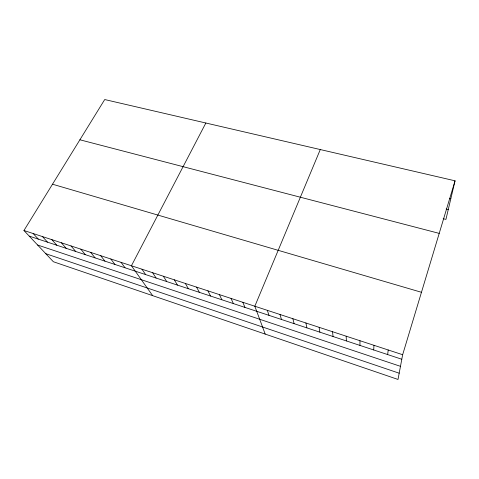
<?xml version="1.0" encoding="UTF-8"?>
<svg xmlns="http://www.w3.org/2000/svg" width="479" height="479" viewBox="0 0 479 479"><rect width="100%" height="100%" fill="white"/><g stroke="black" fill="none" stroke-linecap="round" stroke-linejoin="round"><path stroke-width="0.72" d="M359.957 345.413L359.969 340.719M373.704 349.957L373.985 345.311M387.649 354.568L388.212 349.981M455.05 180.817L402.653 354.717L398.013 379.452L53.349 261.726L23.95 230.507L104.715 99.548L455.05 180.817L445.937 219.394L443.171 218.693M320.283 149.556L254.828 306.231L265.204 334.091M205.856 123.007L131.432 265.761L152.651 295.645M449.416 198.48L450.799 198.815M446.129 209.012L448.266 209.539M79.897 139.79L439.213 233.381M52.504 184.211L421.46 292.292M23.95 230.507L402.653 354.717M29.237 236.123L401.803 359.244M37.602 245.008L400.474 366.333M45.792 253.702L399.187 373.195M33.147 233.524L38.32 239.123M42.451 236.572L47.505 242.158M51.864 239.662L56.797 245.23M61.39 242.787L66.204 248.338M71.036 245.949L75.718 251.481M80.795 249.152L85.346 254.666M90.675 252.391L95.087 257.882M100.68 255.672L104.955 261.145M110.805 258.989L114.936 264.444M121.055 262.354L125.037 267.779M141.946 269.204L145.628 274.587M152.585 272.695L156.112 278.048M163.369 276.233L166.728 281.556M174.284 279.814L177.481 285.113M185.343 283.442L188.367 288.711M196.552 287.119L199.396 292.352M207.898 290.837L210.562 296.046M219.4 294.609L221.879 299.782M231.052 298.435L233.339 303.572M242.859 302.309L244.949 307.41M267.33 310.332L269 315.356M280.005 314.487L281.454 319.469M292.861 318.703L294.082 323.648M305.901 322.984L306.889 327.875M319.128 327.319L319.876 332.169M332.546 331.719L333.043 336.521M346.155 336.186L346.401 340.934"/></g></svg>
